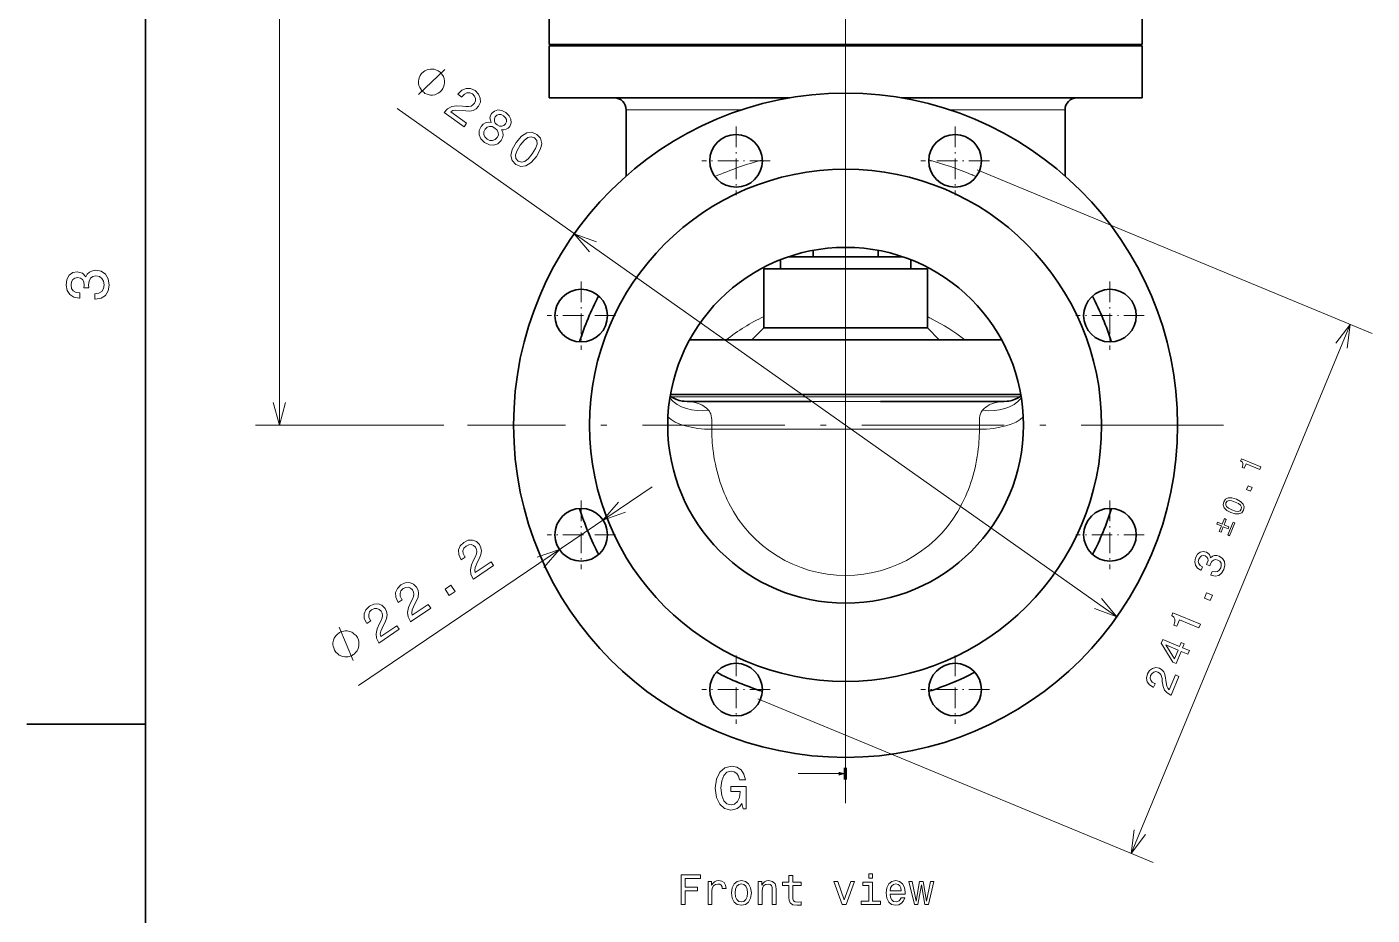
# Model space of a CAD drawing. Extents: x 0 to 420, y 0 to 297.
# Drawn here: x 0 to 113.4, y 132.4 to 207.3 of the extents above; entities that cross this region are included whole.
import ezdxf

# ---------------------------------------------------------------- set-up
doc = ezdxf.new("R2010")
doc.units = 0
doc.linetypes.add('DASHDOT', pattern=[18.5, 12, -3, 0.5, -3])

msp = doc.modelspace()

# ---------------------------------------------------------------- linework, layer by layer
at = {"color": 7, "lineweight": 35}
for p, q in [((10, 287), (10, 10)), ((69.04, 205.8), (44.04, 205.8)), ((44.04, 205.7), (69.04, 205.7)), ((94.04, 205.8), (69.04, 205.8)), ((69.04, 205.7), (94.04, 205.7)), ((44.04, 201.3), (64.32, 201.3)), ((73.75, 201.3), (94.04, 201.3)), ((82.2, 180.9), (55.88, 180.9)), ((83.81, 176.3), (54.82, 176.3))]:
    msp.add_line(p, q, dxfattribs=at)
at = {"color": 7, "linetype": 'DASHDOT', "lineweight": 13}
for p, q in [((69.04, 267.64), (69.04, 144.83)), ((69.04, 205.57), (69.04, 141.83)), ((100.91, 173.7), (37.16, 173.7))]:
    msp.add_line(p, q, dxfattribs=at)
at = {"color": 7, "lineweight": 13}
for p, q in [((21.29, 173.7), (21.29, 260.5)), ((31.21, 200.41), (91.91, 157.55)), ((80.12, 195.23), (113.44, 181.43)), ((93.12, 137.61), (111.59, 182.19)), ((57.75, 173.37), (80.32, 173.37)), ((27.96, 151.75), (52.72, 168.51)), ((61.65, 150.64), (94.97, 136.84))]:
    msp.add_line(p, q, dxfattribs=at)
at = {"color": 7, "lineweight": 35, "ltscale": 0.11}
for p, q in [((44.04, 205.8), (44.04, 210.2)), ((94.04, 205.8), (94.04, 210.2)), ((44.04, 205.7), (44.04, 201.3)), ((94.04, 205.7), (94.04, 201.3))]:
    msp.add_line(p, q, dxfattribs=at)
at = {"color": 7, "lineweight": 35, "ltscale": 0.0025}
for p, q in [((47.57, 205.8), (47.57, 205.7)), ((50.77, 205.8), (50.77, 205.7)), ((59.21, 205.8), (59.21, 205.7)), ((62.41, 205.8), (62.41, 205.7)), ((75.66, 205.8), (75.66, 205.7)), ((78.86, 205.8), (78.86, 205.7)), ((87.3, 205.8), (87.3, 205.7)), ((90.5, 205.8), (90.5, 205.7))]:
    msp.add_line(p, q, dxfattribs=at)
at = {"color": 7, "lineweight": 13, "ltscale": 0.243925}
for p, q in [((50.54, 200.3), (60.29, 200.3)), ((77.78, 200.3), (87.54, 200.3))]:
    msp.add_line(p, q, dxfattribs=at)
at = {"color": 7, "lineweight": 35, "ltscale": 0.139553}
msp.add_line((50.54, 200.3), (50.54, 194.72), dxfattribs=at)
at = {"color": 7, "lineweight": 35, "ltscale": 0.139554}
msp.add_line((87.54, 200.3), (87.54, 194.72), dxfattribs=at)
at = {"color": 7, "linetype": 'DASHDOT', "lineweight": 13, "ltscale": 0.1443}
for p, q in [((59.8, 198.88), (59.8, 193.11)), ((78.27, 198.88), (78.27, 193.11)), ((62.69, 195.99), (56.92, 195.99)), ((81.16, 195.99), (75.39, 195.99)), ((46.74, 185.82), (46.74, 180.05)), ((91.33, 185.82), (91.33, 180.05)), ((49.63, 182.94), (43.86, 182.94)), ((94.22, 182.94), (88.44, 182.94)), ((46.74, 167.35), (46.74, 161.58)), ((91.33, 167.35), (91.33, 161.58)), ((49.63, 164.47), (43.86, 164.47)), ((94.22, 164.47), (88.44, 164.47)), ((59.8, 154.29), (59.8, 148.52)), ((78.27, 154.29), (78.27, 148.52)), ((62.69, 151.41), (56.92, 151.41)), ((81.16, 151.41), (75.39, 151.41))]:
    msp.add_line(p, q, dxfattribs=at)
at = {"color": 7, "lineweight": 35, "ltscale": 0.013645}
for p, q in [((66.29, 187.9), (66.29, 188.45)), ((71.79, 187.9), (71.79, 188.45))]:
    msp.add_line(p, q, dxfattribs=at)
at = {"color": 7, "lineweight": 35, "ltscale": 0.018883}
for p, q in [((63.54, 186.9), (63.54, 187.66)), ((74.54, 186.9), (74.54, 187.66))]:
    msp.add_line(p, q, dxfattribs=at)
at = {"color": 7, "lineweight": 35, "ltscale": 0.120831}
for p, q in [((69.04, 187.9), (64.2, 187.9)), ((73.87, 187.9), (69.04, 187.9))]:
    msp.add_line(p, q, dxfattribs=at)
at = {"color": 7, "lineweight": 35, "ltscale": 0.021117}
for p, q in [((62.98, 186.9), (62.14, 186.9)), ((62.98, 181.9), (62.14, 181.9))]:
    msp.add_line(p, q, dxfattribs=at)
at = {"color": 7, "lineweight": 35, "ltscale": 0.125}
for p, q in [((62.14, 181.9), (62.14, 186.9)), ((75.94, 181.9), (75.94, 186.9))]:
    msp.add_line(p, q, dxfattribs=at)
at = {"color": 7, "lineweight": 35, "ltscale": 0.323883}
for p, q in [((75.94, 186.9), (62.98, 186.9)), ((75.94, 181.9), (62.98, 181.9))]:
    msp.add_line(p, q, dxfattribs=at)
at = {"color": 7, "lineweight": 35, "ltscale": 0.035355}
for p, q in [((62.14, 181.9), (61.14, 180.9)), ((75.94, 181.9), (76.94, 180.9))]:
    msp.add_line(p, q, dxfattribs=at)
at = {"color": 7, "lineweight": 35, "ltscale": 0.013903}
msp.add_line((54.82, 176.3), (54.26, 176.3), dxfattribs=at)
at = {"color": 7, "lineweight": 13, "ltscale": 0.295492}
for p, q in [((54.36, 176.1), (66.18, 176.1)), ((71.9, 176.1), (83.72, 176.1))]:
    msp.add_line(p, q, dxfattribs=at)
at = {"color": 7, "lineweight": 35, "ltscale": 0.260756}
for p, q in [((55.67, 175.7), (66.1, 175.7)), ((71.97, 175.7), (82.4, 175.7))]:
    msp.add_line(p, q, dxfattribs=at)
at = {"color": 7, "lineweight": 13, "ltscale": 0.396725}
msp.add_line((35.16, 173.7), (19.29, 173.7), dxfattribs=at)
at = {"color": 7, "lineweight": 35, "ltscale": 0.25}
msp.add_line((10, 148.5), (0, 148.5), dxfattribs=at)
at = {"color": 7, "lineweight": 13, "ltscale": 0.085511}
msp.add_line((68.46, 144.33), (65.04, 144.33), dxfattribs=at)
at = {"color": 7, "lineweight": 100, "ltscale": 0.025}
msp.add_line((69.04, 143.83), (69.04, 144.83), dxfattribs=at)
at = {"color": 7, "lineweight": 13}
for points in [[(33.01, 201.58), (35.23, 203.69)], [(48.04, 189.16), (46.16, 189.85), (47.44, 188.31)], [(111.33, 180.21), (111.59, 182.19), (110.37, 180.61)], [(69.04, 176.09), (67.6, 176.1), (66.18, 176.1)], [(71.9, 176.1), (70.47, 176.1), (69.04, 176.09)], [(20.78, 175.63), (21.29, 173.7), (21.81, 175.63)], [(57.49, 174.96), (57.32, 175.14), (57.12, 175.29), (56.91, 175.42), (56.69, 175.52), (56.45, 175.6), (56.2, 175.66), (55.94, 175.69), (55.67, 175.7)], [(57.75, 173.37), (57.76, 173.64), (57.76, 173.91), (57.75, 174.18), (57.74, 174.34), (57.71, 174.5), (57.67, 174.66), (57.63, 174.74), (57.59, 174.81), (57.55, 174.89), (57.49, 174.96)], [(69.04, 175.69), (67.57, 175.7), (66.1, 175.7)], [(71.97, 175.7), (70.51, 175.7), (69.04, 175.69)], [(80.59, 174.96), (80.53, 174.89), (80.48, 174.81), (80.44, 174.74), (80.41, 174.66), (80.36, 174.5), (80.34, 174.34), (80.32, 174.12), (80.32, 173.98), (80.32, 173.69), (80.32, 173.37)], [(82.4, 175.7), (82.14, 175.69), (81.88, 175.66), (81.62, 175.6), (81.38, 175.52), (81.26, 175.47), (81.14, 175.41), (80.99, 175.32), (80.85, 175.22), (80.72, 175.11), (80.59, 174.96)], [(49.89, 167.22), (48.58, 165.71), (50.47, 166.37)], [(43.6, 161.71), (44.91, 163.22), (43.02, 162.57)], [(90.03, 158.24), (91.91, 157.55), (90.63, 159.09)], [(27.5, 153.86), (26.32, 156.68)], [(93.38, 139.59), (93.12, 137.61), (94.34, 139.19)]]:
    msp.add_lwpolyline(points, dxfattribs=at)
for points in [[(35.02, 202), (35.08, 202.08), (35.15, 202.28), (35.2, 202.43), (35.22, 202.54), (35.22, 202.72), (35.19, 202.93), (35.12, 203.09), (35.07, 203.19), (34.97, 203.32), (34.84, 203.48), (34.76, 203.53), (34.68, 203.59), (34.48, 203.67), (34.33, 203.71), (34.22, 203.73), (34.04, 203.73), (33.83, 203.7), (33.66, 203.63), (33.57, 203.58), (33.44, 203.49), (33.28, 203.35), (33.22, 203.27), (33.17, 203.19), (33.09, 203), (33.05, 202.85), (33.03, 202.73), (33.03, 202.55), (33.06, 202.35), (33.13, 202.18), (33.18, 202.08), (33.27, 201.95), (33.41, 201.8), (33.49, 201.74), (33.57, 201.68), (33.76, 201.61), (33.91, 201.56), (34.02, 201.54), (34.21, 201.54), (34.41, 201.57), (34.58, 201.64), (34.68, 201.69), (34.81, 201.79), (34.96, 201.92)], [(35.18, 200.06), (36.86, 198.87), (37.07, 199.17), (35.74, 200.11), (35.93, 200.23), (36.16, 200.27), (36.73, 200.25), (37.01, 200.21), (37.35, 200.19), (37.64, 200.25), (37.88, 200.39), (38.09, 200.61), (38.24, 200.94), (38.23, 201.29), (38.08, 201.62), (37.79, 201.91), (37.41, 202.09), (37.04, 202.1), (36.68, 201.96), (36.38, 201.65), (36.35, 201.6), (36.67, 201.37), (36.69, 201.4), (36.89, 201.62), (37.11, 201.72), (37.34, 201.73), (37.57, 201.63), (37.75, 201.45), (37.84, 201.25), (37.84, 201.04), (37.75, 200.85), (37.61, 200.7), (37.45, 200.61), (37.25, 200.57), (37.02, 200.57), (36.73, 200.61), (36.23, 200.63), (35.82, 200.57), (35.48, 200.39), (35.18, 200.07)], [(39.15, 199.23), (38.9, 199.26), (38.68, 199.21), (38.48, 199.09), (38.3, 198.9), (38.14, 198.55), (38.13, 198.19), (38.29, 197.85), (38.6, 197.53), (39, 197.34), (39.38, 197.31), (39.71, 197.44), (39.99, 197.71), (40.11, 197.94), (40.16, 198.16), (40.13, 198.39), (40.02, 198.61), (40.22, 198.6), (40.41, 198.65), (40.57, 198.74), (40.71, 198.9), (40.83, 199.19), (40.82, 199.5), (40.67, 199.8), (40.4, 200.07), (40.04, 200.25), (39.71, 200.28), (39.42, 200.19), (39.19, 199.98), (39.08, 199.79), (39.04, 199.61)], [(39.5, 199.71), (39.64, 199.85), (39.81, 199.91), (40, 199.89), (40.2, 199.79), (40.35, 199.63), (40.43, 199.47), (40.43, 199.29), (40.36, 199.11), (40.21, 198.97), (40.04, 198.91), (39.85, 198.92), (39.65, 199.02), (39.49, 199.18), (39.42, 199.35), (39.42, 199.53)], [(38.65, 198.67), (38.81, 198.83), (39.01, 198.9), (39.24, 198.88), (39.47, 198.76), (39.66, 198.58), (39.75, 198.38), (39.76, 198.17), (39.66, 197.96), (39.48, 197.78), (39.27, 197.7), (39.04, 197.71), (38.81, 197.83), (38.62, 198.01), (38.53, 198.22), (38.54, 198.44)], [(41.26, 197.55), (40.92, 196.96), (40.81, 196.45), (40.91, 196.02), (41.22, 195.68), (41.64, 195.51), (42.07, 195.56), (42.51, 195.84), (42.96, 196.35), (43.29, 196.94), (43.38, 197.21), (43.41, 197.46), (43.32, 197.89), (43.01, 198.22), (42.59, 198.4), (42.15, 198.34), (41.7, 198.07)], [(41.6, 197.31), (41.93, 197.72), (42.24, 197.97), (42.52, 198.03), (42.8, 197.93), (42.99, 197.7), (43.02, 197.41), (42.9, 197.04), (42.62, 196.59), (42.29, 196.18), (41.98, 195.94), (41.7, 195.87), (41.42, 195.97), (41.23, 196.2), (41.2, 196.49), (41.33, 196.86)], [(5.73, 184.33), (5.77, 184.33), (6.25, 184.41), (6.62, 184.65), (6.85, 185.02), (6.93, 185.51), (6.85, 186.04), (6.63, 186.43), (6.27, 186.68), (5.82, 186.78), (5.52, 186.73), (5.28, 186.62), (5.09, 186.44), (4.96, 186.2), (4.68, 186.53), (4.25, 186.64), (3.86, 186.57), (3.56, 186.35), (3.37, 186), (3.31, 185.51), (3.39, 185.06), (3.61, 184.71), (3.96, 184.49), (4.43, 184.41), (4.47, 184.41), (4.47, 184.86), (4.15, 184.9), (3.91, 185.03), (3.77, 185.24), (3.72, 185.54), (3.76, 185.8), (3.87, 185.99), (4.04, 186.11), (4.27, 186.15), (4.52, 186.11), (4.68, 185.99), (4.79, 185.78), (4.82, 185.49), (4.81, 185.29), (5.21, 185.29), (5.2, 185.54), (5.24, 185.86), (5.37, 186.09), (5.56, 186.24), (5.82, 186.29), (6.11, 186.23), (6.33, 186.08), (6.47, 185.85), (6.51, 185.54), (6.46, 185.23), (6.31, 184.99), (6.07, 184.85), (5.73, 184.79)], [(103.96, 169.98), (104.05, 170.19), (102.42, 170.87), (102.35, 170.71), (102.48, 170.61), (102.54, 170.49), (102.54, 170.33), (102.49, 170.15), (102.65, 170.08), (102.81, 170.46)], [(103.19, 168.14), (103.33, 168.46), (102.98, 168.6), (102.85, 168.28)], [(101.52, 166.34), (101.9, 166.22), (102.21, 166.22), (102.44, 166.33), (102.59, 166.55), (102.64, 166.81), (102.56, 167.05), (102.34, 167.27), (101.99, 167.46), (101.61, 167.57), (101.45, 167.59), (101.3, 167.57), (101.07, 167.46), (100.92, 167.25), (100.87, 166.98), (100.96, 166.74), (101.18, 166.52)], [(101.62, 166.56), (101.34, 166.7), (101.16, 166.84), (101.09, 166.99), (101.11, 167.17), (101.22, 167.3), (101.38, 167.36), (101.61, 167.33), (101.9, 167.23), (102.17, 167.1), (102.35, 166.96), (102.43, 166.8), (102.4, 166.63), (102.3, 166.49), (102.14, 166.44), (101.91, 166.46)], [(101.29, 164.98), (101.36, 165.14), (100.95, 165.3), (101.14, 165.76), (100.99, 165.83), (100.8, 165.37), (100.39, 165.53), (100.33, 165.37), (100.73, 165.21), (100.54, 164.75), (100.7, 164.68), (100.89, 165.14)], [(101.26, 164.45), (101.42, 164.38), (101.87, 165.47), (101.71, 165.53)], [(37.65, 160.73), (39.36, 161.88), (39.15, 162.19), (37.8, 161.28), (37.76, 161.49), (37.79, 161.72), (38.02, 162.24), (38.16, 162.49), (38.29, 162.81), (38.34, 163.1), (38.29, 163.38), (38.16, 163.64), (37.9, 163.9), (37.57, 164.02), (37.21, 164), (36.84, 163.83), (36.54, 163.53), (36.39, 163.19), (36.41, 162.81), (36.59, 162.41), (36.62, 162.36), (36.95, 162.58), (36.93, 162.61), (36.8, 162.88), (36.77, 163.12), (36.85, 163.34), (37.03, 163.52), (37.26, 163.62), (37.47, 163.64), (37.67, 163.57), (37.82, 163.42), (37.91, 163.23), (37.93, 163.05), (37.9, 162.85), (37.82, 162.64), (37.68, 162.38), (37.48, 161.92), (37.4, 161.51), (37.44, 161.13), (37.64, 160.74)], [(99.83, 161.08), (99.85, 161.07), (100.19, 160.99), (100.5, 161.04), (100.75, 161.23), (100.94, 161.53), (101.03, 161.9), (100.99, 162.22), (100.83, 162.48), (100.55, 162.67), (100.34, 162.72), (100.15, 162.71), (99.98, 162.65), (99.82, 162.52), (99.73, 162.81), (99.48, 163.01), (99.2, 163.07), (98.94, 163), (98.72, 162.82), (98.55, 162.52), (98.48, 162.2), (98.53, 161.91), (98.7, 161.66), (98.99, 161.48), (99.01, 161.48), (99.14, 161.77), (98.93, 161.89), (98.82, 162.04), (98.78, 162.21), (98.83, 162.42), (98.93, 162.59), (99.05, 162.68), (99.19, 162.71), (99.36, 162.68), (99.51, 162.58), (99.59, 162.46), (99.6, 162.29), (99.54, 162.09), (99.48, 161.96), (99.74, 161.85), (99.8, 162.02), (99.92, 162.22), (100.07, 162.34), (100.23, 162.38), (100.42, 162.34), (100.6, 162.23), (100.7, 162.07), (100.72, 161.88), (100.67, 161.67), (100.55, 161.47), (100.39, 161.36), (100.19, 161.33), (99.95, 161.38)], [(32.34, 157.14), (34.05, 158.29), (33.84, 158.6), (32.49, 157.69), (32.45, 157.9), (32.49, 158.13), (32.71, 158.65), (32.85, 158.9), (32.98, 159.22), (33.03, 159.51), (32.99, 159.79), (32.86, 160.05), (32.59, 160.31), (32.27, 160.43), (31.91, 160.41), (31.54, 160.24), (31.24, 159.95), (31.09, 159.6), (31.1, 159.22), (31.28, 158.82), (31.32, 158.77), (31.64, 158.99), (31.62, 159.02), (31.49, 159.29), (31.47, 159.53), (31.54, 159.75), (31.72, 159.93), (31.95, 160.03), (32.17, 160.05), (32.36, 159.98), (32.52, 159.83), (32.6, 159.64), (32.63, 159.46), (32.6, 159.26), (32.51, 159.05), (32.38, 158.79), (32.18, 158.33), (32.09, 157.92), (32.14, 157.54), (32.34, 157.15)], [(35.62, 159.35), (36.12, 159.69), (35.76, 160.22), (35.26, 159.89)], [(99.78, 158.92), (99.97, 159.38), (99.48, 159.58), (99.29, 159.12)], [(29.69, 155.34), (31.4, 156.5), (31.19, 156.8), (29.84, 155.89), (29.8, 156.11), (29.84, 156.34), (30.06, 156.86), (30.2, 157.11), (30.33, 157.42), (30.38, 157.72), (30.33, 157.99), (30.21, 158.26), (29.94, 158.52), (29.61, 158.64), (29.26, 158.62), (28.89, 158.44), (28.58, 158.15), (28.44, 157.8), (28.45, 157.42), (28.63, 157.03), (28.67, 156.98), (28.99, 157.2), (28.97, 157.23), (28.84, 157.49), (28.82, 157.74), (28.89, 157.96), (29.07, 158.13), (29.3, 158.24), (29.52, 158.25), (29.71, 158.18), (29.86, 158.03), (29.95, 157.85), (29.98, 157.66), (29.95, 157.46), (29.86, 157.25), (29.73, 156.99), (29.53, 156.53), (29.44, 156.13), (29.49, 155.74), (29.68, 155.35)], [(98.83, 156.62), (98.96, 156.93), (96.63, 157.89), (96.54, 157.66), (96.72, 157.52), (96.8, 157.34), (96.81, 157.13), (96.73, 156.86), (96.96, 156.77), (97.19, 157.3)], [(27.82, 155.88), (27.76, 155.97), (27.61, 156.1), (27.48, 156.2), (27.39, 156.26), (27.22, 156.32), (27.01, 156.36), (26.83, 156.36), (26.72, 156.35), (26.57, 156.31), (26.37, 156.23), (26.29, 156.18), (26.21, 156.12), (26.07, 155.97), (25.97, 155.84), (25.92, 155.75), (25.85, 155.58), (25.81, 155.37), (25.81, 155.19), (25.83, 155.08), (25.87, 154.93), (25.94, 154.73), (26, 154.65), (26.05, 154.57), (26.21, 154.43), (26.33, 154.33), (26.43, 154.28), (26.6, 154.21), (26.8, 154.17), (26.98, 154.17), (27.1, 154.19), (27.25, 154.23), (27.44, 154.3), (27.52, 154.36), (27.61, 154.41), (27.74, 154.57), (27.84, 154.69), (27.9, 154.79), (27.96, 154.96), (28, 155.16), (28, 155.34), (27.99, 155.46), (27.95, 155.61), (27.87, 155.8)], [(97.91, 154.4), (98.03, 154.7), (97.46, 154.94), (97.6, 155.27), (97.33, 155.38), (97.2, 155.05), (95.78, 155.64), (95.65, 155.33), (96.63, 153.74), (96.92, 153.62), (97.34, 154.64)], [(96.77, 154.01), (96.04, 155.18), (97.07, 154.75)], [(96.48, 150.94), (97.14, 152.53), (96.85, 152.65), (96.33, 151.39), (96.2, 151.53), (96.12, 151.7), (96.04, 152.17), (96.02, 152.4), (95.97, 152.68), (95.87, 152.91), (95.71, 153.08), (95.5, 153.21), (95.19, 153.27), (94.91, 153.2), (94.67, 153.02), (94.49, 152.73), (94.42, 152.39), (94.47, 152.08), (94.66, 151.82), (94.97, 151.63), (95.01, 151.61), (95.14, 151.91), (95.11, 151.92), (94.9, 152.05), (94.77, 152.21), (94.72, 152.39), (94.76, 152.6), (94.88, 152.78), (95.02, 152.89), (95.19, 152.93), (95.36, 152.89), (95.51, 152.8), (95.61, 152.69), (95.68, 152.53), (95.72, 152.35), (95.74, 152.11), (95.82, 151.69), (95.94, 151.37), (96.15, 151.13), (96.47, 150.94)], [(60.3, 141.82), (60.39, 141.35), (60.64, 141.35), (60.64, 143.24), (59.37, 143.24), (59.37, 142.82), (60.15, 142.82), (60.15, 142.78), (60.09, 142.32), (59.93, 141.98), (59.68, 141.76), (59.38, 141.69), (59.03, 141.78), (58.77, 142.05), (58.59, 142.5), (58.53, 143.12), (58.59, 143.73), (58.76, 144.18), (59.03, 144.45), (59.4, 144.54), (59.65, 144.49), (59.86, 144.35), (60.01, 144.12), (60.1, 143.8), (60.6, 143.8), (60.47, 144.28), (60.22, 144.65), (59.87, 144.87), (59.43, 144.95), (58.86, 144.82), (58.42, 144.45), (58.15, 143.87), (58.05, 143.1), (58.15, 142.33), (58.42, 141.75), (58.83, 141.38), (59.35, 141.26), (59.63, 141.3), (59.89, 141.4), (60.11, 141.57)], [(55.17, 133.3), (55.51, 133.3), (55.51, 134.45), (56.56, 134.45), (56.56, 134.75), (55.51, 134.75), (55.51, 135.5), (56.8, 135.5), (56.8, 135.8), (55.17, 135.8)], [(57.45, 133.3), (57.77, 133.3), (57.77, 134.41), (57.8, 134.68), (57.9, 134.87), (58.06, 134.98), (58.27, 135.02), (58.43, 135), (58.55, 134.92), (58.62, 134.8), (58.64, 134.64), (58.96, 134.64), (58.92, 134.93), (58.8, 135.14), (58.6, 135.26), (58.33, 135.31), (58.15, 135.28), (57.99, 135.21), (57.85, 135.08), (57.74, 134.92), (57.74, 135.24), (57.45, 135.24)], [(59.41, 134.27), (59.46, 133.83), (59.63, 133.5), (59.89, 133.3), (60.25, 133.23), (60.6, 133.3), (60.86, 133.5), (61.02, 133.83), (61.09, 134.27), (61.02, 134.71), (60.86, 135.04), (60.6, 135.23), (60.25, 135.31), (59.89, 135.23), (59.63, 135.03), (59.46, 134.71)], [(59.73, 134.27), (59.76, 134.6), (59.86, 134.83), (60.03, 134.97), (60.25, 135.03), (60.46, 134.97), (60.62, 134.83), (60.73, 134.6), (60.76, 134.27), (60.73, 133.94), (60.62, 133.71), (60.46, 133.56), (60.25, 133.52), (60.03, 133.56), (59.86, 133.71), (59.76, 133.94)], [(61.67, 133.3), (61.99, 133.3), (61.99, 134.42), (62.02, 134.68), (62.12, 134.86), (62.29, 134.98), (62.5, 135.02), (62.67, 134.99), (62.78, 134.89), (62.84, 134.73), (62.85, 134.51), (62.85, 133.3), (63.17, 133.3), (63.17, 134.57), (63.16, 134.83), (63.09, 135.04), (62.88, 135.24), (62.55, 135.31), (62.36, 135.28), (62.21, 135.21), (62.08, 135.1), (61.97, 134.94), (61.97, 135.24), (61.67, 135.24)], [(64.26, 134.9), (64.26, 133.93), (64.28, 133.62), (64.39, 133.4), (64.59, 133.28), (64.93, 133.23), (65.3, 133.25), (65.3, 133.53), (65.03, 133.5), (64.78, 133.53), (64.65, 133.62), (64.59, 133.78), (64.58, 133.99), (64.58, 134.9), (65.3, 134.9), (65.3, 135.17), (64.58, 135.17), (64.58, 135.74), (64.26, 135.74), (64.26, 135.17), (63.72, 135.17), (63.72, 134.9)], [(68.76, 133.3), (69.09, 133.3), (69.8, 135.24), (69.47, 135.24), (68.92, 133.68), (68.37, 135.24), (68.04, 135.24)], [(71.31, 133.57), (71.31, 135.17), (70.5, 135.17), (70.5, 134.9), (71, 134.9), (71, 133.57), (70.35, 133.57), (70.35, 133.3), (71.97, 133.3), (71.97, 133.57)], [(71.32, 135.89), (70.99, 135.89), (70.99, 135.53), (71.32, 135.53)], [(72.79, 134.18), (74.06, 134.18), (74.06, 134.33), (74, 134.74), (73.85, 135.05), (73.59, 135.24), (73.26, 135.31), (72.93, 135.23), (72.68, 135.03), (72.52, 134.7), (72.46, 134.27), (72.51, 133.83), (72.67, 133.5), (72.92, 133.3), (73.25, 133.23), (73.53, 133.28), (73.76, 133.4), (73.93, 133.6), (74.03, 133.86), (73.71, 133.86), (73.65, 133.71), (73.55, 133.61), (73.29, 133.52), (73.08, 133.56), (72.93, 133.69), (72.83, 133.89), (72.79, 134.17)], [(72.79, 134.45), (72.83, 134.69), (72.93, 134.88), (73.07, 134.99), (73.27, 135.03), (73.46, 134.99), (73.61, 134.88), (73.7, 134.69), (73.73, 134.45)], [(75.14, 133.3), (75.43, 134.95), (75.71, 133.3), (76.02, 133.3), (76.49, 135.24), (76.19, 135.24), (75.87, 133.59), (75.58, 135.24), (75.27, 135.24), (74.98, 133.59), (74.66, 135.24), (74.36, 135.24), (74.84, 133.3)]]:
    msp.add_lwpolyline(points, close=True, dxfattribs=at)
at = {"color": 7, "lineweight": 35}
for points in [[(55.67, 175.7), (55.42, 175.72), (55.28, 175.73), (55.14, 175.76), (55.01, 175.8), (54.87, 175.84), (54.73, 175.9), (54.56, 175.98), (54.34, 176.11), (54.24, 176.18)], [(82.4, 175.7), (82.66, 175.72), (82.79, 175.73), (82.93, 175.76), (83.07, 175.8), (83.2, 175.84), (83.34, 175.9), (83.52, 175.98), (83.74, 176.11), (83.83, 176.18)]]:
    msp.add_lwpolyline(points, dxfattribs=at)
for centre, radius in [((69.04, 173.7), 28), ((59.8, 195.99), 2.22), ((78.27, 195.99), 2.22), ((69.04, 173.7), 21.59), ((69.04, 173.7), 15), ((46.74, 182.94), 2.22), ((91.33, 182.94), 2.22), ((46.74, 164.47), 2.22), ((91.33, 164.47), 2.22), ((59.8, 151.41), 2.22), ((78.27, 151.41), 2.22)]:
    msp.add_circle(centre, radius, dxfattribs=at)
for centre, radius, start, end in [((49.54, 200.3), 1, 360, 90), ((88.54, 200.3), 1, 90, 180), ((68.99, 173.72), 23.46, 152.3635, 162.6311), ((69.03, 173.7), 23.5, 17.3774, 27.6243), ((69.04, 173.7), 23.5, 197.3764, 207.6235), ((69.04, 173.7), 23.5, 332.3764, 342.6236), ((59.8, 151.41), 2.22, 138.4854, 138.9211), ((69.04, 173.7), 23.5, 242.3763, 252.6235), ((69.04, 173.7), 23.5, 287.3764, 297.6236), ((78.27, 151.41), 2.22, 183.4848, 183.9211)]:
    msp.add_arc(centre, radius, start, end, dxfattribs=at)
at = {"color": 7, "lineweight": 13}
for centre, radius, start, end in [((67.64, 166.01), 31.23, 66.5878, 67.3432), ((68.97, 168.27), 16.11, 115.1003, 128.3229), ((69.06, 168.17), 16.21, 63.4782, 64.8848), ((69.11, 168.28), 16.09, 51.674, 63.4895), ((72.45, 173.37), 14.7, 180.018, 185.212), ((65.62, 173.37), 14.7, 354.7878, 359.9816), ((69.04, 172.04), 11, 206.5584, 333.4416)]:
    msp.add_arc(centre, radius, start, end, dxfattribs=at)
for centre, major_axis, ratio, start_param, end_param in [((65.25, 141.95), (-6.83, -54.88), 0.672086, 3.410852, 3.518587), ((73.88, 152.84), (10.28, -43.53), 0.730377, 2.654524, 2.763709), ((57.49, 178.23), (3.67, 1.59), 0.791117, 3.377139, 4.381441), ((80.59, 178.23), (3.67, -1.59), 0.791118, 5.043323, 6.04762), ((57.75, 175.03), (4, 0), 0.416317, 3.5309, 4.712173), ((80.32, 175.03), (4, 0), 0.416317, 4.712609, 5.893878), ((70.96, 174.34), (-5.93, -12.93), 0.912505, 5.273719, 5.649894), ((67.05, 174.37), (6.13, -12.9), 0.912584, 0.619988, 0.99523)]:
    msp.add_ellipse(centre, major_axis=major_axis, ratio=ratio, start_param=start_param, end_param=end_param, dxfattribs=at)
msp.add_solid([(68.46, 144.17), (69.04, 144.33), (68.46, 144.48)], dxfattribs=at)

doc.saveas('drawing.dxf')
